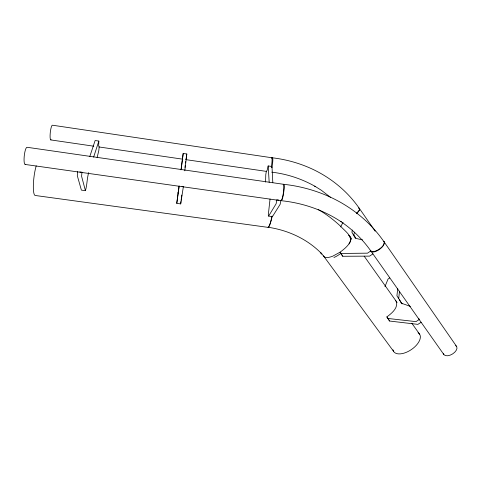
<?xml version="1.0" encoding="UTF-8"?>
<svg xmlns="http://www.w3.org/2000/svg" width="481" height="481" viewBox="0 0 481 481"><rect width="100%" height="100%" fill="white"/><g stroke="black" fill="none" stroke-linecap="round" stroke-linejoin="round"><path stroke-width="0.72" d="M265.596 182.089L265.771 174.657L266.366 171.23L267.141 170.376L268.182 165.945L271.699 166.462L272.03 167.268L272.817 182.774M186.003 159.5L186.345 157.323M270.033 199.032L268.29 214.989L268.626 216.107L272.426 216.636L280.158 204.311L280.874 200.385A8.291 1.1 -81.3 0 0 282.888 195.635A8.291 1.1 -81.3 0 0 283.952 185.353L283.778 184.542M89.779 156.565L95.13 140.518L98.852 141.065L98.665 145.749L99.17 146.819L98.839 150.379L97.114 157.606M77.651 171.603L77.309 175.715L81.385 190.121L85.42 190.68C87.187 184.951 86.917 178.487 88.696 172.613M181.006 169.889L183.189 153.457L186.808 153.986L184.8 170.815M179.022 186.147L176.767 203.361L180.682 203.902L180.964 201.539M398.731 298.376L399.483 291.173M397.739 288.366L396.927 295.827L402.128 303.908M183.189 153.457L181.145 169.546M178.006 193.134L178.12 192.166M184.975 167.442L185.251 165.211M178.409 189.935L178.601 188.45M181.824 195.082L181.139 200.252M178.367 190.44L178.547 189.099M179.221 185.991L176.767 203.361M185.534 162.987L185.72 161.592M186.808 153.986L186.418 156.806M180.682 203.902L183.381 186.58L181.998 186.381M271.47 167.622L271.699 166.462M354.473 232.149L353.842 234.968L355.754 237.975M352.405 230.026L351.9 232.221L355.339 238.293L362.53 239.869M271.909 216.185L271.248 219.583A16.973 2.267 -82 0 1 268.115 227.375L35.323 195.49A17.617 3.403 -83.2 0 1 33.363 184.896A17.617 3.403 -83.2 0 1 36.219 165.861M93.639 157.125L98.852 141.065M384.956 286.616L388.035 279.064L389.7 277.952M349.086 243.969C354.076 236.688 344.967 231.289 340.843 226.473C333.922 220.027 326.401 214.189 318.169 209.512M340.59 226.924L343.037 222.288M268.626 216.107L276.13 203.74L276.846 199.813L278.86 200.102M356.505 213.287L358.724 210.991A6.938 2.393 -34.6 0 0 358.832 208.093M421.115 322.282L417.905 324.374L389.622 321.043L386.868 316.919C391.534 313.414 398.43 308.032 396.32 301.425L395.322 300.529M383.399 241.39A8.027 3.199 -34 0 1 384.385 242.725L383.507 245.076L382.425 246.434A8.027 3.199 -34 0 1 375.739 250.974A8.027 3.199 -34 0 1 370.827 250.92L367.52 253.162L340.752 253.463L340.067 252.2C344.6 248.755 349.819 244.841 351.106 238.979L350.739 237.289L349.873 236.598M372.925 253.89L369.618 256.126L342.785 256.277L340.752 253.463M387.746 318.44L415.969 321.639L419.185 319.54L418.843 318.56M281.229 200.703C302.519 202.874 323.364 209.926 341.203 221.819L340.614 221.41C352.465 229.425 362.872 239.538 371.055 251.28A8.027 3.355 -35.6 0 0 376.058 251.292A8.027 3.355 -35.6 0 0 382.599 246.561L383.628 245.148L384.385 242.725A8.027 3.355 -35.6 0 0 383.303 241.36M271.771 172.168C287.025 173.948 301.888 178.848 315.235 186.442L314.802 186.183L321.356 190.278L330.694 197.475M271.657 157.72C286.387 159.379 300.823 163.486 314.165 169.955L314.58 170.166C332.371 178.95 348.052 192.063 359.337 208.423M79.804 171.909L81.95 172.216L81.596 176.317L85.42 190.68M25.126 164.448L281.09 200.685M50.764 139.917L93.801 146.2M98.996 146.958L182.846 159.199M185.816 159.632L266.702 171.44M272.462 157.84L52.507 125.216A7.419 1.329 -83.9 0 0 50.246 132.93A7.419 1.329 -83.9 0 0 51.124 139.803M410.413 306.391L401.304 303.18L399.29 299.459M348.491 235.155L349.988 236.418M393.476 351.202L323.521 255.94L320.593 252.651L321.921 253.992C307.738 239.183 288.191 230.207 268.037 227.248L268.115 227.375M384.066 241.883C373.184 226.004 358.573 212.849 341.967 203.174L341.39 202.826C323.665 192.677 303.806 186.466 283.525 184.283L27.122 147.288A8.64 1.828 -83.7 0 0 24.194 156.565A8.64 1.828 -83.7 0 0 25.625 164.237M386.868 316.919L389.622 321.043M364.171 256.187L397.096 302.519M411.826 323.25L419.63 334.223M349.837 236.808L351.401 239.015M370.827 250.92L443.801 354.473M384.121 241.901L456.517 346.332M359.397 208.453L375.174 231.187M342.785 256.277L340.067 252.2L332.744 256.181A16.516 6.133 -35.4 0 1 323.521 255.94M268.182 165.945L269.174 182.245M283.94 185.167L283.994 185.359A8.291 1.323 -82.1 0 1 283.159 195.671A8.291 1.323 -82.1 0 1 280.928 200.391M283.165 184.584A8.291 1.209 -81.7 0 1 283.802 184.548M271.891 167.701A7.155 0.896 -81.5 0 0 272.847 159.698L272.673 157.996A7.155 0.896 -81.5 0 0 272.186 158.165M340.987 253.246A16.582 7.492 -40.6 0 1 333.922 257.509M272.258 216.101A17.051 2.549 -79.9 0 1 268.638 226.683M455.657 345.58A7.552 4.251 -31.5 0 1 452.621 353.926A7.552 4.251 -31.5 0 1 443.404 353.427M418.031 332.726A15.602 8.219 -33.9 0 1 411.387 349.567A15.602 8.219 -33.9 0 1 392.995 349.819M271.41 166.414A7.155 0.986 -81.9 0 0 272.005 158.514L271.867 157.876A7.155 0.89 -81.5 0 0 271.38 158.045M358.742 208.051A6.938 2.525 -36.4 0 1 358.82 211.045L357.906 212.229A6.938 2.525 -36.4 0 1 356.704 213.438"/></g></svg>
